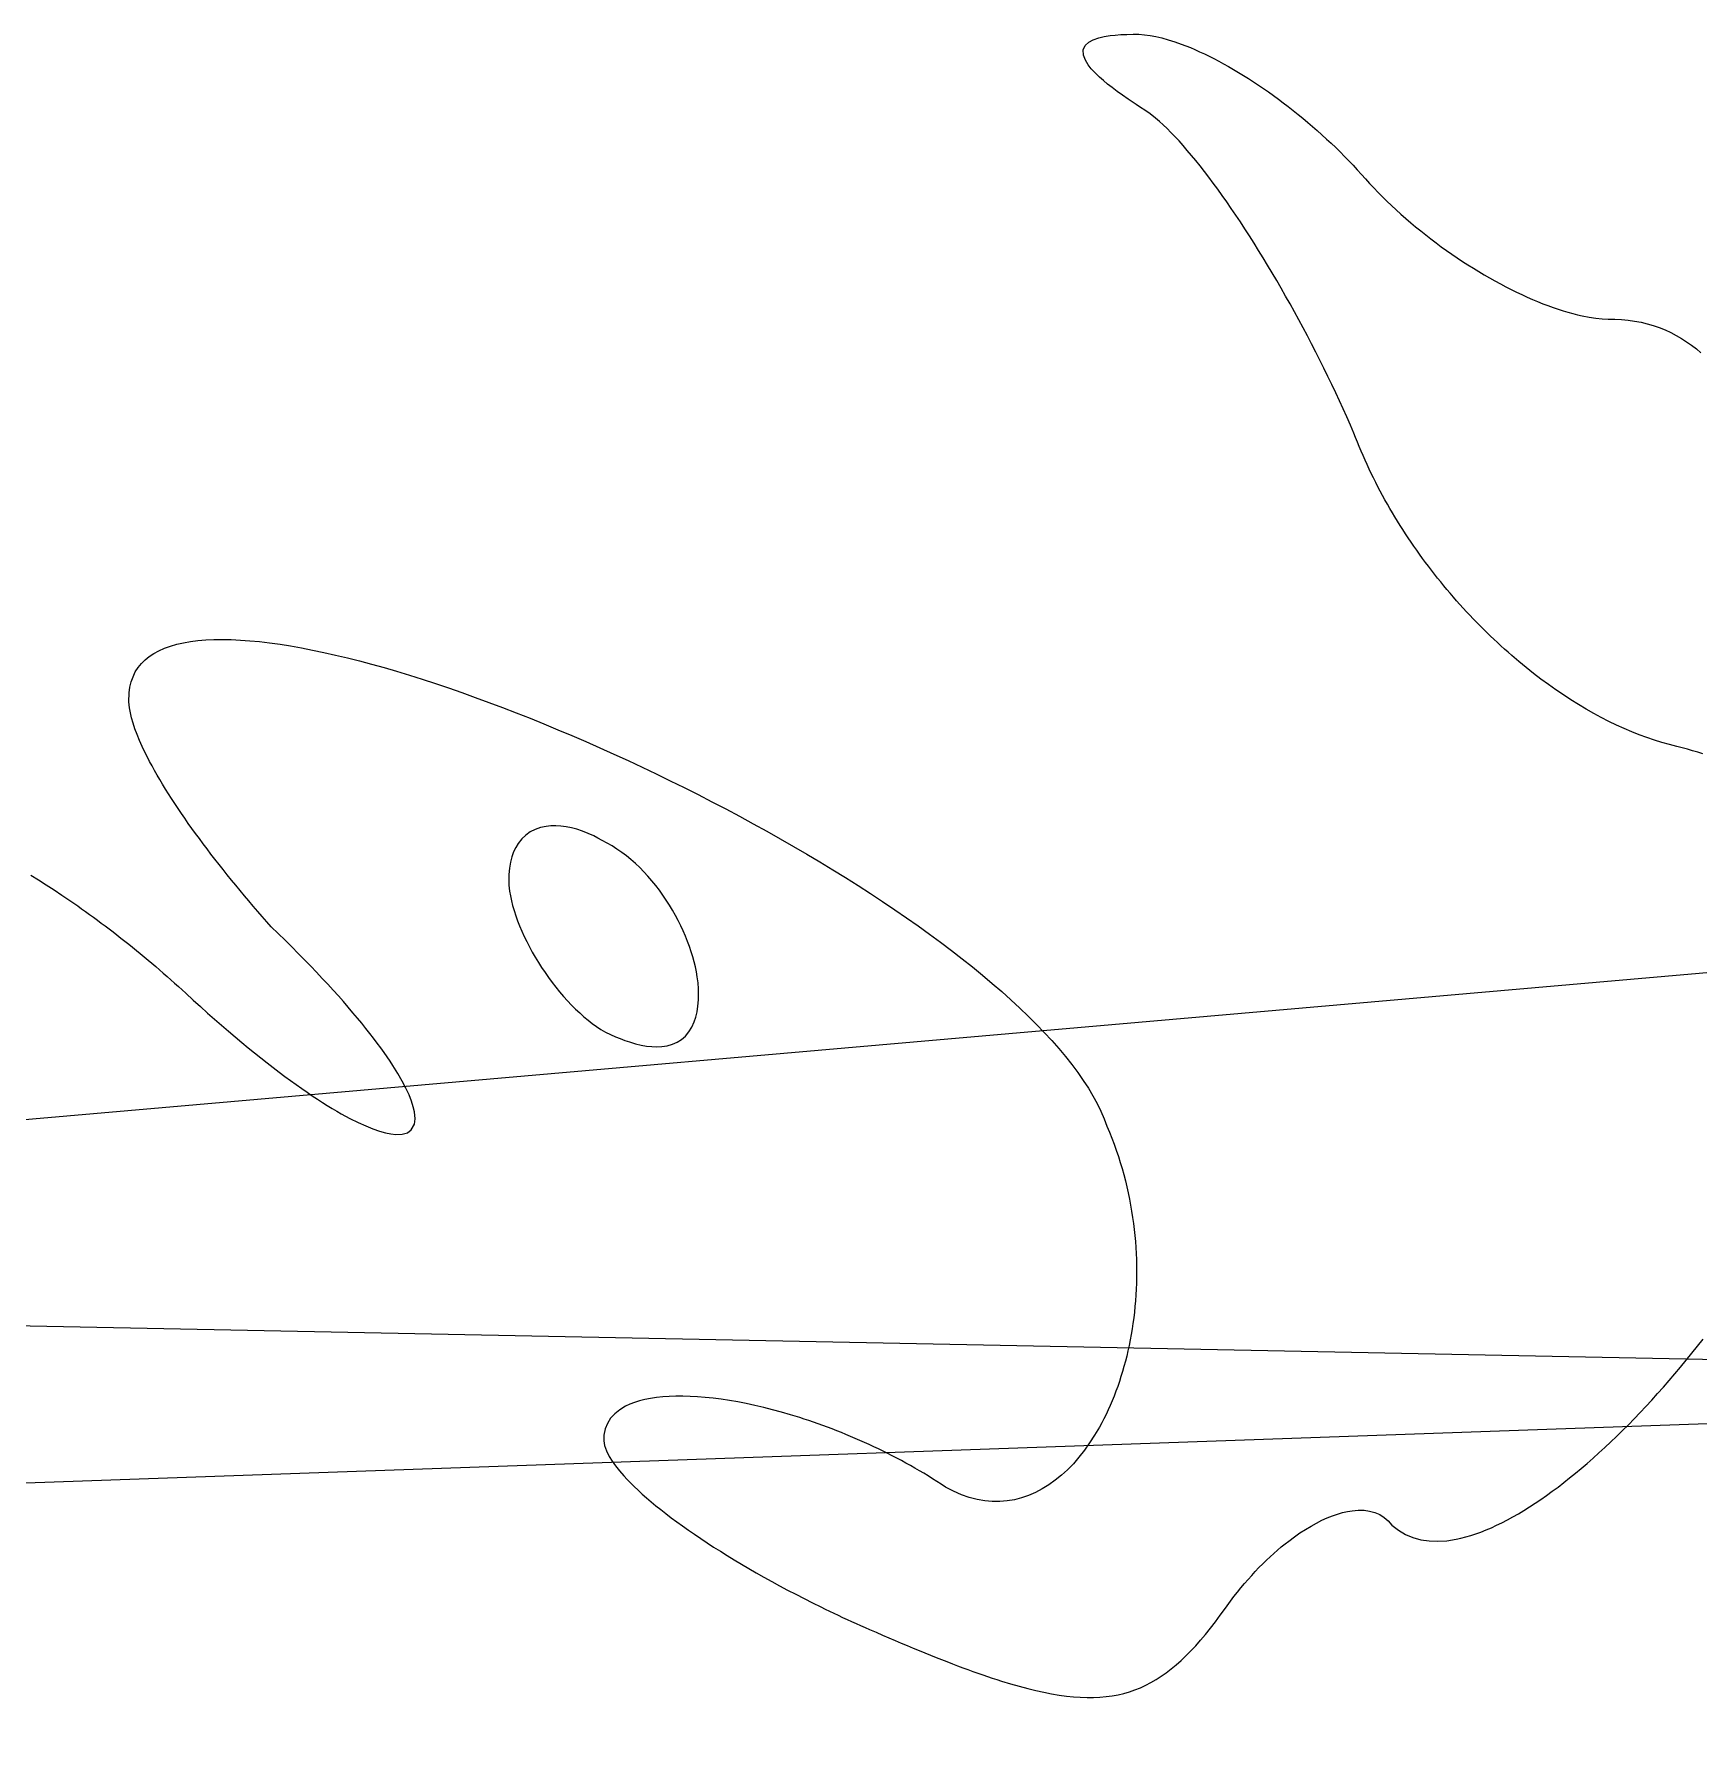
# Model space of a CAD drawing. Header units: metres. Extents: x 0 to 2740, y 0 to 1840.
# Drawn here: x 1770 to 1945.3, y 709.9 to 890 of the extents above; entities that cross this region are included whole.
import ezdxf

# ---------------------------------------------------------------- set-up
doc = ezdxf.new("R2010")
doc.units = ezdxf.units.M

msp = doc.modelspace()

# ---------------------------------------------------------------- linework, layer by layer
for points in [[(1945.738375, 814.233875), (1945.208448, 814.389824), (1944.669689, 814.544357), (1944.122056, 814.697528), (1943.565507, 814.849391), (1943, 815), (1942.217688, 815.193128), (1941.431104, 815.412224), (1940.640776, 815.656856), (1939.847232, 815.926592), (1939.051, 816.221), (1938.252608, 816.539648), (1937.452584, 816.882104), (1936.651456, 817.247936), (1935.849752, 817.636712), (1935.048, 818.048), (1934.246728, 818.481368), (1933.446464, 818.936384), (1932.647736, 819.412616), (1931.851072, 819.909632), (1931.057, 820.427), (1930.266048, 820.964288), (1929.478744, 821.521064), (1928.695616, 822.096896), (1927.917192, 822.691352), (1927.144, 823.304), (1926.376568, 823.934408), (1925.615424, 824.582144), (1925.237375, 824.912375), (1924.861096, 825.246776), (1924.486653, 825.585293), (1924.114112, 825.927872), (1923.743539, 826.274459), (1923.375, 826.625), (1923.008561, 826.979441), (1922.644288, 827.337728), (1922.282247, 827.699807), (1921.922504, 828.065624), (1921.565125, 828.435125), (1921.210176, 828.808256), (1920.857723, 829.184963), (1920.507832, 829.565192), (1920.160569, 829.948889), (1919.816, 830.336), (1919.474191, 830.726471), (1919.135208, 831.120248), (1918.799117, 831.517277), (1918.465984, 831.917504), (1918.135875, 832.320875), (1917.808856, 832.727336), (1917.484993, 833.136833), (1917.164352, 833.549312), (1916.846999, 833.964719), (1916.533, 834.383), (1916.222421, 834.804101), (1915.915328, 835.227968), (1915.611787, 835.654547), (1915.311864, 836.083784), (1915.015625, 836.515625), (1914.723136, 836.950016), (1914.434463, 837.386903), (1914.149672, 837.826232), (1913.868829, 838.267949), (1913.592, 838.712), (1913.319251, 839.158331), (1913.050648, 839.606888), (1912.786257, 840.057617), (1912.526144, 840.510464), (1912.270375, 840.965375), (1912.019016, 841.422296), (1911.772133, 841.881173), (1911.529792, 842.341952), (1911.292059, 842.804579), (1911.059, 843.269), (1910.830681, 843.735161), (1910.607168, 844.203008), (1910.388527, 844.672487), (1910.174824, 845.143544), (1909.966125, 845.616125), (1909.762496, 846.090176), (1909.564003, 846.565643), (1909.370712, 847.042472), (1909.182689, 847.520609), (1909, 848), (1908.635264, 848.842288), (1908.261312, 849.688704), (1907.878528, 850.538576), (1907.487296, 851.391232), (1907.088, 852.246), (1906.681024, 853.102208), (1906.266752, 853.959184), (1905.845568, 854.816256), (1905.417856, 855.672752), (1904.984, 856.528), (1904.544384, 857.381328), (1904.099392, 858.232064), (1903.649408, 859.079536), (1903.194816, 859.923072), (1902.736, 860.762), (1902.273344, 861.595648), (1901.807232, 862.423344), (1901.338048, 863.244416), (1900.866176, 864.058192), (1900.392, 864.864), (1899.915904, 865.661168), (1899.438272, 866.449024), (1898.959488, 867.226896), (1898.479936, 867.994112), (1898, 868.75), (1897.520064, 869.493888), (1897.040512, 870.225104), (1896.561728, 870.942976), (1896.084096, 871.646832), (1895.608, 872.336), (1895.133824, 873.009808), (1894.661952, 873.667584), (1894.192768, 874.308656), (1893.726656, 874.932352), (1893.264, 875.538), (1892.805184, 876.124928), (1892.350592, 876.692464), (1891.900608, 877.239936), (1891.455616, 877.766672), (1891.016, 878.272), (1890.582144, 878.755248), (1890.154432, 879.215744), (1889.733248, 879.652816), (1889.318976, 880.065792), (1888.912, 880.454), (1888.512704, 880.816768), (1888.121472, 881.153424), (1887.550584, 881.607978), (1887, 882), (1886.528416, 882.297592), (1886.073728, 882.590336), (1885.636032, 882.878184), (1885.215424, 883.161088), (1884.616762, 883.576069), (1884.057088, 883.979656), (1883.536726, 884.371687), (1883.056, 884.752), (1882.615234, 885.120433), (1882.214752, 885.476824), (1881.744, 885.933), (1881.346208, 886.367096), (1881.022144, 886.778728), (1880.721914, 887.261093), (1880.517398, 887.791751), (1880.496832, 888.342784), (1880.714994, 888.818553), (1881.095118, 889.164891), (1881.550048, 889.409176), (1882.132178, 889.612361), (1882.690474, 889.744813), (1883.331906, 889.850097), (1883.868, 889.911), (1884.451614, 889.956243), (1885.083072, 889.985664), (1885.762698, 889.999101), (1886.365928, 889.991648), (1886.936375, 889.94825), (1887.531392, 889.868672), (1888.149521, 889.753886), (1888.789304, 889.604864), (1889.449283, 889.422578), (1890.128, 889.208), (1890.823997, 888.962102), (1891.296875, 888.78125), (1891.776353, 888.587198), (1892.261999, 888.380234), (1892.753381, 888.160646), (1893.250067, 887.928722), (1893.751625, 887.68475), (1894.257623, 887.429018), (1894.767629, 887.161814), (1895.281211, 886.883426), (1895.797937, 886.594142), (1896.317375, 886.29425), (1896.839093, 885.984038), (1897.362659, 885.663794), (1897.887641, 885.333806), (1898.413607, 884.994362), (1898.940125, 884.64575), (1899.466763, 884.288258), (1899.993089, 883.922174), (1900.518671, 883.547786), (1901.043077, 883.165382), (1901.565875, 882.77525), (1902.086633, 882.377678), (1902.604919, 881.972954), (1903.120301, 881.561366), (1903.632347, 881.143202), (1904.140625, 880.71875), (1904.644703, 880.288298), (1905.144149, 879.852134), (1905.638531, 879.410546), (1906.127417, 878.963822), (1906.610375, 878.51225), (1907.086973, 878.056118), (1907.556779, 877.595714), (1908.019361, 877.131326), (1908.474287, 876.663242), (1908.921125, 876.19175), (1909.359443, 875.717138), (1909.788809, 875.239694), (1910.21149, 874.760306), (1910.64323, 874.282862), (1911.08625, 873.80825), (1911.54007, 873.336758), (1912.00421, 872.868674), (1912.47819, 872.404286), (1912.96153, 871.943882), (1913.45375, 871.48775), (1913.95437, 871.036178), (1914.46291, 870.589454), (1914.97889, 870.147866), (1915.50183, 869.711702), (1916.03125, 869.28125), (1916.56667, 868.856798), (1917.10761, 868.438634), (1917.65359, 868.027046), (1918.20413, 867.622322), (1918.75875, 867.22475), (1919.31697, 866.834618), (1919.87831, 866.452214), (1920.44229, 866.077826), (1921.00843, 865.711742), (1921.57625, 865.35425), (1922.14527, 865.005638), (1922.71501, 864.666194), (1923.28499, 864.336206), (1923.85473, 864.015962), (1924.42375, 863.70575), (1924.99157, 863.405858), (1925.55771, 863.116574), (1926.12169, 862.838186), (1926.68303, 862.570982), (1927.24125, 862.31525), (1927.79587, 862.071278), (1928.34641, 861.839354), (1928.89239, 861.619766), (1929.43333, 861.412802), (1929.96875, 861.21875), (1930.49817, 861.037898), (1931.02111, 860.870534), (1931.53709, 860.716946), (1932.04563, 860.577422), (1932.54625, 860.45225), (1933.03847, 860.341718), (1933.76, 860.204), (1934.45993, 860.100842), (1935.13664, 860.033216), (1935.78851, 860.002094), (1936.477568, 859.992832), (1937.1845, 859.9555), (1937.879552, 859.886848), (1938.562076, 859.787524), (1939.231424, 859.658176), (1939.886948, 859.499452), (1940.528, 859.312), (1941.153932, 859.096468), (1941.764096, 858.853504), (1942.357844, 858.583756), (1942.934528, 858.287872), (1943.4935, 857.9665), (1944.034112, 857.620288), (1944.555716, 857.249884), (1945.057664, 856.855936), (1945.539308, 856.439092)], [(1769.664, 801.448), (1770.483992, 800.941424), (1771.306816, 800.420352), (1772.131944, 799.885168), (1772.958848, 799.336256), (1773.787, 798.774), (1774.201379, 798.487988), (1774.615872, 798.198784), (1775.030413, 797.906436), (1775.444936, 797.610992), (1775.859375, 797.3125), (1776.273664, 797.011008), (1776.687737, 796.706564), (1777.101528, 796.399216), (1777.514971, 796.089012), (1777.928, 795.776), (1778.340549, 795.460228), (1778.752552, 795.141744), (1779.163943, 794.820596), (1779.574656, 794.496832), (1779.984625, 794.1705), (1780.393784, 793.841648), (1780.802067, 793.510324), (1781.209408, 793.176576), (1781.615741, 792.840452), (1782.021, 792.502), (1782.425119, 792.161268), (1782.828032, 791.818304), (1783.229673, 791.473156), (1783.629976, 791.125872), (1784.028875, 790.7765), (1784.426304, 790.425088), (1784.822197, 790.071684), (1785.216488, 789.716336), (1785.609111, 789.359092), (1786, 789), (1786.774585, 788.289286), (1787.53828, 787.597088), (1788.290995, 786.923322), (1789.03264, 786.267904), (1789.763125, 785.63075), (1790.48236, 785.011776), (1791.190255, 784.410898), (1791.88672, 783.828032), (1792.571665, 783.263094), (1793.245, 782.716), (1793.906635, 782.186666), (1794.55648, 781.675008), (1795.194445, 781.180942), (1795.82044, 780.704384), (1796.434375, 780.24525), (1797.03616, 779.803456), (1797.625705, 779.378918), (1798.20292, 778.971552), (1798.767715, 778.581274), (1799.32, 778.208), (1799.859685, 777.851646), (1800.38668, 777.512128), (1800.900895, 777.189362), (1801.40224, 776.883264), (1801.890625, 776.59375), (1802.36596, 776.320736), (1802.828155, 776.064138), (1803.27712, 775.823872), (1804.135, 775.392), (1804.93888, 775.024448), (1805.68804, 774.720544), (1806.38176, 774.479616), (1807.01932, 774.300992), (1807.6, 774.184), (1808.12308, 774.127968), (1808.798125, 774.15675), (1809.33952, 774.318912), (1809.744835, 774.612186), (1810.069375, 775.20325), (1810.14772, 775.793632), (1810.081885, 776.507566), (1809.956695, 777.051042), (1809.765625, 777.64775), (1809.507955, 778.297018), (1809.182965, 778.998174), (1808.789935, 779.750546), (1808.328145, 780.553462), (1807.796875, 781.40625), (1807.50496, 781.851136), (1807.195405, 782.308238), (1806.86812, 782.777472), (1806.523015, 783.258754), (1806.16, 783.752), (1805.778985, 784.257126), (1805.37988, 784.774048), (1804.962595, 785.302682), (1804.52704, 785.842944), (1804.073125, 786.39475), (1803.60076, 786.958016), (1803.109855, 787.532658), (1802.60032, 788.118592), (1802.072065, 788.715734), (1801.525, 789.324), (1800.959035, 789.943306), (1800.37408, 790.573568), (1799.770045, 791.214702), (1799.14684, 791.866624), (1798.504375, 792.52925), (1797.84256, 793.202496), (1797.161305, 793.886278), (1796.46052, 794.580512), (1795.740115, 795.285114), (1795, 796), (1794.521248, 796.541152), (1794.045184, 797.084416), (1793.572096, 797.629504), (1793.102272, 798.176128), (1792.636, 798.724), (1792.173568, 799.272832), (1791.715264, 799.822336), (1791.261376, 800.372224), (1790.812192, 800.922208), (1790.368, 801.472), (1789.929088, 802.021312), (1789.495744, 802.569856), (1789.068256, 803.117344), (1788.646912, 803.663488), (1788.232, 804.208), (1787.823808, 804.750592), (1787.422624, 805.290976), (1787.028736, 805.828864), (1786.642432, 806.363968), (1786.264, 806.896), (1785.893728, 807.424672), (1785.531904, 807.949696), (1785.178816, 808.470784), (1784.834752, 808.987648), (1784.5, 809.5), (1784.174848, 810.007552), (1783.859584, 810.510016), (1783.554496, 811.007104), (1783.259872, 811.498528), (1782.976, 811.984), (1782.703168, 812.463232), (1782.441664, 812.935936), (1782.191776, 813.401824), (1781.953792, 813.860608), (1781.728, 814.312), (1781.412802, 814.974598), (1781.126656, 815.618944), (1780.870534, 816.244066), (1780.645408, 816.848992), (1780.45225, 817.43275), (1780.292032, 817.994368), (1780.165726, 818.532874), (1780.074304, 819.047296), (1780.008352, 819.694048), (1780.028021, 820.641178), (1780.111368, 821.245024), (1780.248967, 821.812006), (1780.439744, 822.342592), (1780.682625, 822.83725), (1780.976536, 823.296448), (1781.320403, 823.720654), (1781.713152, 824.110336), (1782.153709, 824.465962), (1782.641, 824.788), (1783.173951, 825.076918), (1783.751488, 825.333184), (1784.372537, 825.557266), (1785.036024, 825.749632), (1785.740875, 825.91075), (1786.486016, 826.041088), (1787.270373, 826.141114), (1788.092872, 826.211296), (1788.952439, 826.252102), (1789.848, 826.264), (1790.778481, 826.247458), (1791.742808, 826.202944), (1792.739907, 826.130926), (1793.768704, 826.031872), (1794.828125, 825.90625), (1795.917096, 825.754528), (1797.034543, 825.577174), (1798.179392, 825.374656), (1799.350569, 825.147442), (1800.547, 824.896), (1801.767611, 824.620798), (1803.011328, 824.322304), (1804.277077, 824.000986), (1805.563784, 823.657312), (1806.870375, 823.29175), (1808.195776, 822.904768), (1809.538913, 822.496834), (1810.898712, 822.068416), (1812.274099, 821.619982), (1813.664, 821.152), (1815.067341, 820.664938), (1816.483048, 820.159264), (1817.910047, 819.635446), (1819.347264, 819.093952), (1820.793625, 818.53525), (1822.248056, 817.959808), (1823.709483, 817.368094), (1825.176832, 816.760576), (1826.649029, 816.137722), (1828.125, 815.5), (1829.603671, 814.847878), (1831.083968, 814.181824), (1832.564817, 813.502306), (1834.045144, 812.809792), (1835.523875, 812.10475), (1836.999936, 811.387648), (1838.472253, 810.658954), (1839.939752, 809.919136), (1841.401359, 809.168662), (1842.856, 808.408), (1844.302601, 807.637618), (1845.740088, 806.857984), (1847.167387, 806.069566), (1848.583424, 805.272832), (1849.987125, 804.46825), (1851.377416, 803.656288), (1852.753223, 802.837414), (1854.113472, 802.012096), (1855.457089, 801.180802), (1856.783, 800.344), (1858.090131, 799.502158), (1859.377408, 798.655744), (1860.643757, 797.805226), (1861.888104, 796.951072), (1863.109375, 796.09375), (1864.306496, 795.233728), (1865.478393, 794.371474), (1866.623992, 793.507456), (1867.742219, 792.642142), (1868.832, 791.776), (1869.892261, 790.909498), (1870.921928, 790.043104), (1871.919927, 789.177286), (1872.885184, 788.312512), (1873.816625, 787.44925), (1874.713176, 786.587968), (1875.573763, 785.729134), (1876.397312, 784.873216), (1877.182749, 784.020682), (1877.929, 783.172), (1878.634991, 782.327638), (1879.299648, 781.488064), (1879.921897, 780.653746), (1880.500664, 779.825152), (1881.034875, 779.00275), (1881.523456, 778.187008), (1881.965333, 777.378394), (1882.359432, 776.577376), (1882.704679, 775.784422), (1883, 775), (1883.263719, 774.368837), (1883.514952, 773.735496), (1883.753813, 773.100199), (1883.980416, 772.463168), (1884.194875, 771.824625), (1884.397304, 771.184792), (1884.587817, 770.543891), (1884.766528, 769.902144), (1884.933551, 769.259773), (1885.089, 768.617), (1885.232989, 767.974047), (1885.365632, 767.331136), (1885.487043, 766.688489), (1885.597336, 766.046328), (1885.696625, 765.404875), (1885.785024, 764.764352), (1885.862647, 764.124981), (1885.929608, 763.486984), (1885.986021, 762.850583), (1886.032, 762.216), (1886.067659, 761.583457), (1886.093112, 760.953176), (1886.108473, 760.325379), (1886.113856, 759.700288), (1886.109375, 759.078125), (1886.095144, 758.459112), (1886.071277, 757.843471), (1886.037888, 757.231424), (1885.995091, 756.623193), (1885.943, 756.019), (1885.881729, 755.419067), (1885.811392, 754.823616), (1885.732103, 754.232869), (1885.643976, 753.647048), (1885.547125, 753.066375), (1885.441664, 752.491072), (1885.327707, 751.921361), (1885.205368, 751.357464), (1885.074761, 750.799603), (1884.936, 750.248), (1884.789199, 749.702877), (1884.634472, 749.164456), (1884.471933, 748.632959), (1884.301696, 748.108608), (1884.123875, 747.591625), (1883.938584, 747.082232), (1883.745937, 746.580651), (1883.546048, 746.087104), (1883.339031, 745.601813), (1883.125, 745.125), (1882.904069, 744.656887), (1882.676352, 744.197696), (1882.441963, 743.747649), (1882.201016, 743.306968), (1881.699904, 742.454592), (1881.173928, 741.642344), (1880.624, 740.872), (1880.051032, 740.145336), (1879.455936, 739.464128), (1878.839624, 738.830152), (1878.203008, 738.245184), (1877.547, 737.711), (1876.872512, 737.229376), (1876.180456, 736.802088), (1875.471744, 736.430912), (1874.747288, 736.117624), (1874.008, 735.864), (1873.254792, 735.671816), (1872.488576, 735.542848), (1871.710264, 735.478872), (1870.920768, 735.481664), (1870.121, 735.553), (1869.311872, 735.694656), (1868.494296, 735.908408), (1867.669184, 736.196032), (1866.837448, 736.559304), (1866, 737), (1865.548227, 737.297896), (1865.093016, 737.591568), (1864.634529, 737.880992), (1864.172928, 738.166144), (1863.708375, 738.447), (1863.241032, 738.723536), (1862.771061, 738.995728), (1862.298624, 739.263552), (1861.823883, 739.526984), (1861.347, 739.786), (1860.868137, 740.040576), (1860.387456, 740.290688), (1859.905119, 740.536312), (1859.421288, 740.777424), (1858.936125, 741.014), (1858.449792, 741.246016), (1857.962451, 741.473448), (1857.474264, 741.696272), (1856.985393, 741.914464), (1856.496, 742.128), (1856.006247, 742.336856), (1855.516296, 742.541008), (1855.026309, 742.740432), (1854.536448, 742.935104), (1854.046875, 743.125), (1853.557752, 743.310096), (1853.069241, 743.490368), (1852.581504, 743.665792), (1852.094703, 743.836344), (1851.609, 744.002), (1851.124557, 744.162736), (1850.641536, 744.318528), (1850.160099, 744.469352), (1849.680408, 744.615184), (1848.726912, 744.891776), (1847.782344, 745.148112), (1846.848, 745.384), (1845.925176, 745.599248), (1845.015168, 745.793664), (1844.119272, 745.967056), (1843.238784, 746.119232), (1842.375, 746.25), (1841.529216, 746.359168), (1840.702728, 746.446544), (1839.896832, 746.511936), (1839.112824, 746.555152), (1838.352, 746.576), (1837.615656, 746.574288), (1836.905088, 746.549824), (1836.221592, 746.502416), (1835.566464, 746.431872), (1834.941, 746.338), (1834.346496, 746.220608), (1833.784248, 746.079504), (1833.255552, 745.914496), (1832.761704, 745.725392), (1832.304, 745.512), (1831.688049, 745.145952), (1831.160712, 744.724176), (1830.726363, 744.246024), (1830.389376, 743.710848), (1830.154125, 743.118), (1830.024984, 742.466832), (1830.003592, 741.878507), (1830.089, 741.363375), (1830.285768, 740.803603), (1830.590824, 740.201879), (1830.888832, 739.724672), (1831.244728, 739.226513), (1831.657216, 738.708536), (1832.125, 738.171875), (1832.466936, 737.804281), (1832.832488, 737.429223), (1833.221272, 737.047037), (1833.632904, 736.658059), (1834.067, 736.262625), (1834.523176, 735.861071), (1835.001048, 735.453733), (1835.500232, 735.040947), (1836.020344, 734.623049), (1836.561, 734.200375), (1837.121816, 733.773261), (1837.702408, 733.342043), (1838.302392, 732.907057), (1838.921384, 732.468639), (1839.559, 732.027125), (1840.214856, 731.582851), (1840.888568, 731.136153), (1841.579752, 730.687367), (1842.288024, 730.236829), (1843.013, 729.784875), (1843.754296, 729.331841), (1844.511528, 728.878063), (1845.284312, 728.423877), (1846.072264, 727.969619), (1846.875, 727.515625), (1847.692136, 727.062231), (1848.523288, 726.609773), (1849.368072, 726.158587), (1850.226104, 725.709009), (1851.097, 725.261375), (1851.980376, 724.816021), (1852.875848, 724.373283), (1853.328, 724.153), (1853.783032, 723.933497), (1854.240896, 723.714816), (1854.701544, 723.496999), (1855.164928, 723.280088), (1855.631, 723.064125), (1856.099712, 722.849152), (1856.571016, 722.635211), (1857.044864, 722.422344), (1857.521208, 722.210593), (1858, 722), (1858.68492, 721.703003), (1859.35976, 721.412024), (1860.02464, 721.127081), (1860.67968, 720.848192), (1861.325, 720.575375), (1861.96072, 720.308648), (1862.58696, 720.048029), (1863.20384, 719.793536), (1863.81148, 719.545187), (1864.41, 719.303), (1864.99952, 719.066993), (1865.58016, 718.837184), (1866.15204, 718.613591), (1866.71528, 718.396232), (1867.27, 718.185125), (1867.81632, 717.980288), (1868.35436, 717.781739), (1868.88424, 717.589496), (1869.40608, 717.403577), (1869.92, 717.224), (1870.42612, 717.050783), (1870.92456, 716.883944), (1871.41544, 716.723501), (1871.89888, 716.569472), (1872.84392, 716.280728), (1873.76064, 716.017856), (1874.65, 715.781), (1875.51296, 715.570304), (1876.35048, 715.385912), (1877.16352, 715.227968), (1877.95304, 715.096616), (1878.72, 714.992), (1879.46536, 714.914264), (1880.19008, 714.863552), (1880.89512, 714.840008), (1881.58144, 714.843776), (1882.25, 714.875), (1882.90176, 714.933824), (1883.53768, 715.020392), (1884.15872, 715.134848), (1884.76584, 715.277336), (1885.36, 715.448), (1885.94216, 715.646984), (1886.51328, 715.874432), (1887.07432, 716.130488), (1887.62624, 716.415296), (1888.17, 716.729), (1888.70656, 717.071744), (1889.23688, 717.443672), (1889.76192, 717.844928), (1890.28264, 718.275656), (1890.8, 718.736), (1891.31496, 719.226104), (1891.82848, 719.746112), (1892.34152, 720.296168), (1892.85504, 720.876416), (1893.37, 721.487), (1893.88736, 722.128064), (1894.40808, 722.799752), (1894.93312, 723.502208), (1895.46344, 724.235576), (1896, 725), (1896.362344, 725.475168), (1896.729152, 725.940544), (1897.100088, 726.395936), (1897.474816, 726.841152), (1897.853, 727.276), (1898.234304, 727.700288), (1898.618392, 728.113824), (1899.004928, 728.516416), (1899.393576, 728.907872), (1899.784, 729.288), (1900.175864, 729.656608), (1900.568832, 730.013504), (1900.962568, 730.358496), (1901.356736, 730.691392), (1901.751, 731.012), (1902.145024, 731.320128), (1902.734875, 731.7585), (1903.322296, 732.167712), (1903.906153, 732.547116), (1904.485312, 732.896064), (1905.058639, 733.213908), (1905.625, 733.5), (1906.183261, 733.753692), (1906.732288, 733.974336), (1907.270947, 734.161284), (1907.798104, 734.313888), (1908.312625, 734.4315), (1908.813376, 734.513472), (1909.457664, 734.566208), (1910.072768, 734.552896), (1910.656, 734.472), (1911.204672, 734.321984), (1911.716096, 734.101312), (1912.187584, 733.808448), (1912.616448, 733.441856), (1913, 733), (1913.686, 732.454752), (1914.4224, 732.017216), (1915.2068, 731.684704), (1916.0368, 731.454528), (1916.91, 731.324), (1917.824, 731.290432), (1918.7764, 731.351136), (1919.7648, 731.503424), (1920.27175, 731.613072), (1920.7868, 731.744608), (1921.30965, 731.897696), (1921.84, 732.072), (1922.37755, 732.267184), (1922.922, 732.482912), (1923.47305, 732.718848), (1924.0304, 732.974656), (1924.59375, 733.25), (1925.1628, 733.544544), (1925.73725, 733.857952), (1926.3168, 734.189888), (1926.90115, 734.540016), (1927.49, 734.908), (1928.08305, 735.293504), (1928.68, 735.696192), (1929.28055, 736.115728), (1929.8844, 736.551776), (1930.49125, 737.004), (1931.1008, 737.472064), (1931.71275, 737.955632), (1932.3268, 738.454368), (1932.94265, 738.967936), (1933.56, 739.496), (1934.17855, 740.038224), (1934.798, 740.594272), (1935.41805, 741.163808), (1936.0384, 741.746496), (1936.65875, 742.342), (1937.2788, 742.949984), (1937.89825, 743.570112), (1938.5168, 744.202048), (1939.13415, 744.845456), (1939.75, 745.5), (1940.36405, 746.165344), (1940.976, 746.841152), (1941.58555, 747.527088), (1942.1924, 748.222816), (1942.79625, 748.928), (1943.3968, 749.642304), (1943.99375, 750.365392), (1944.5868, 751.096928), (1945.17565, 751.836576), (1945.76, 752.584)], [(2109.997616, 805.478752), (1567, 758)], [(1567, 758), (2069, 748)], [(2069, 748), (710, 700)]]:
    msp.add_lwpolyline(points)
msp.add_lwpolyline([(1820, 801), (1820.02368, 800.386112), (1820.09344, 799.746496), (1820.174845, 799.251748), (1820.28028, 798.745552), (1820.408935, 798.229204), (1820.56, 797.704), (1820.732665, 797.171236), (1820.92612, 796.632208), (1821.139555, 796.088212), (1821.37216, 795.540544), (1821.623125, 794.9905), (1821.89164, 794.439376), (1822.176895, 793.888468), (1822.47808, 793.339072), (1822.794385, 792.792484), (1823.125, 792.25), (1823.469115, 791.712916), (1823.82592, 791.182528), (1824.194605, 790.660132), (1824.57436, 790.147024), (1824.964375, 789.6445), (1825.36384, 789.153856), (1825.771945, 788.676388), (1826.18788, 788.213392), (1826.610835, 787.766164), (1827.04, 787.336), (1827.474565, 786.924196), (1827.91372, 786.532048), (1828.356655, 786.160852), (1828.80256, 785.811904), (1829.250625, 785.4865), (1829.70004, 785.185936), (1830.179398, 784.911201), (1830.710272, 784.659264), (1831.229914, 784.429143), (1831.738, 784.221), (1832.234206, 784.034997), (1832.718208, 783.871296), (1833.344, 783.688), (1833.946752, 783.545024), (1834.525696, 783.442752), (1835.080064, 783.381568), (1835.609088, 783.361856), (1836.112, 783.384), (1836.70275, 783.471125), (1837.25, 783.625), (1837.75225, 783.846375), (1838.208, 784.136), (1838.61575, 784.494625), (1838.974, 784.923), (1839.28125, 785.421875), (1839.536, 785.992), (1839.700992, 786.499904), (1839.830656, 787.054272), (1839.924224, 787.655488), (1839.980928, 788.303936), (1839.998802, 788.821499), (1839.989254, 789.457884), (1839.941886, 790.091356), (1839.857462, 790.748252), (1839.770288, 791.254448), (1839.663026, 791.770796), (1839.536, 792.296), (1839.389534, 792.828764), (1839.223952, 793.367792), (1839.039578, 793.911788), (1838.836736, 794.459456), (1838.61575, 795.0095), (1838.376944, 795.560624), (1838.120642, 796.111532), (1837.847168, 796.660928), (1837.556846, 797.207516), (1837.25, 797.75), (1836.926954, 798.287084), (1836.588032, 798.817472), (1836.233558, 799.339868), (1835.863856, 799.852976), (1835.47925, 800.3555), (1835.080064, 800.846144), (1834.666622, 801.323612), (1834.239248, 801.786608), (1833.798266, 802.233836), (1833.344, 802.664), (1832.876774, 803.075804), (1832.396912, 803.467952), (1831.904738, 803.839148), (1831.400576, 804.188096), (1830.88475, 804.5135), (1830.357584, 804.814064), (1829.850005, 805.088799), (1829.40032, 805.340736), (1828.951715, 805.570857), (1828.356655, 805.843469), (1827.766875, 806.076625), (1827.184295, 806.269941), (1826.610835, 806.423033), (1826.048415, 806.535517), (1825.498955, 806.607009), (1824.964375, 806.637125), (1824.446595, 806.625481), (1823.947535, 806.571693), (1823.35296, 806.444608), (1822.794385, 806.250323), (1822.27556, 805.988088), (1821.800235, 805.657153), (1821.37216, 805.256768), (1820.995085, 804.786183), (1820.732665, 804.358667), (1820.507205, 803.885359), (1820.320625, 803.365875), (1820.174845, 802.799831), (1820.071785, 802.186843), (1820.013365, 801.526527), (1820, 801)], close=True)

doc.saveas('drawing.dxf')
